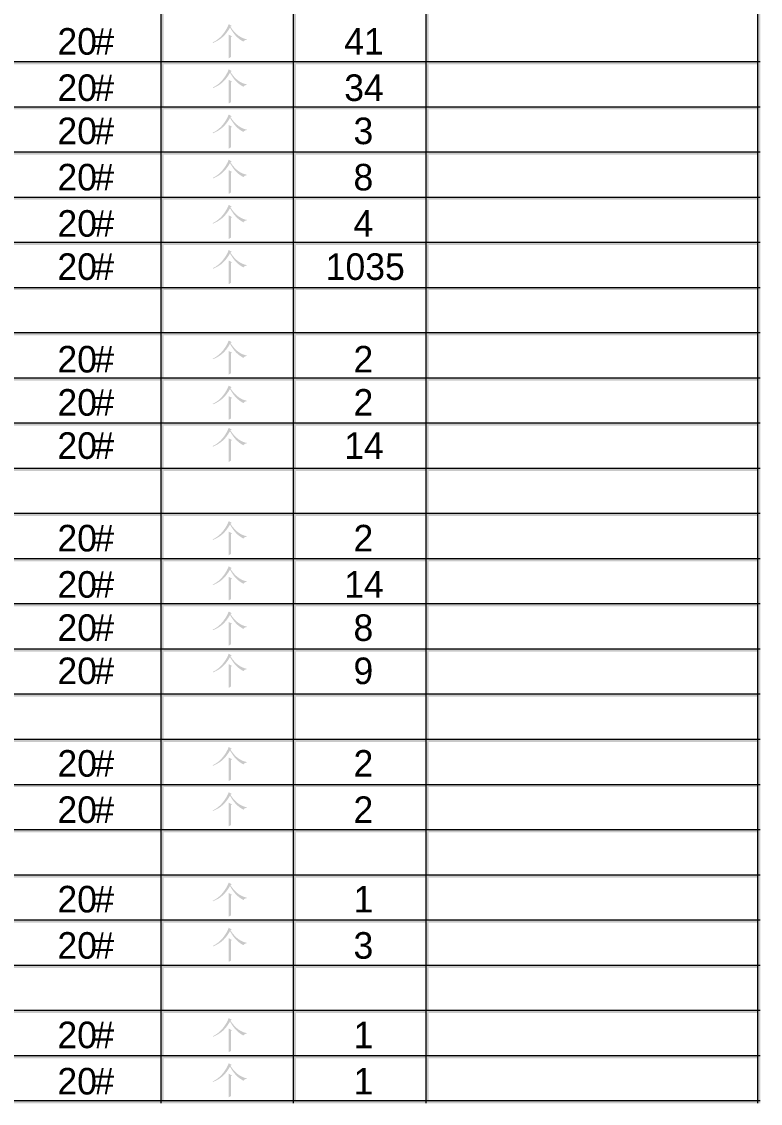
# Model space of a CAD drawing. Header units: millimetres. Extents: x 0 to 169, y 13 to 258.
# Drawn here: x 84.5 to 169, y 12.7 to 136.4 of the extents above; entities that cross this region are included whole.
import ezdxf

# ---------------------------------------------------------------- set-up
doc = ezdxf.new("R2010")
doc.units = ezdxf.units.MM

msp = doc.modelspace()

# ---------------------------------------------------------------- hatches: boundary and pattern name
h = msp.add_hatch(color=0)
h.dxf.hatch_style = 2
h.paths.add_polyline_path([(168.656, 12.706615), (168.994653, 12.706615), (168.994653, 258.105892), (168.656, 258.105892)])
h = msp.add_hatch(color=0)
h.dxf.hatch_style = 2
h.paths.add_polyline_path([(100.397028, 12.706615), (100.735691, 12.706615), (100.735691, 214.153309), (100.397028, 214.153309)])
h = msp.add_hatch(color=0)
h.dxf.hatch_style = 2
h.paths.add_polyline_path([(115.552361, 12.706615), (115.891024, 12.706615), (115.891024, 214.153309), (115.552361, 214.153309)])
h = msp.add_hatch(color=0)
h.dxf.hatch_style = 2
h.paths.add_polyline_path([(130.718278, 12.706615), (131.056941, 12.706615), (131.056941, 214.153309), (130.718278, 214.153309)])
h = msp.add_hatch(color=0)
h.dxf.hatch_style = 2
h.paths.add_polyline_path([(168.656, 12.706615), (168.994653, 12.706615), (168.994653, 214.153309), (168.656, 214.153309)])
h = msp.add_hatch(color=0)
h.paths.add_polyline_path([(108.164533, 132.182306), (108.171768, 132.48823), (108.176935, 132.744545), (108.180036, 132.951251), (108.181069, 133.108347), (108.181069, 134.199753), (108.176935, 134.526349), (108.164533, 134.910821), (108.561408, 134.695847), (108.429116, 134.596628), (108.429116, 132.942983), (108.445653, 132.34767)])
h.paths.add_polyline_path([(108.528335, 135.903009), (108.379507, 135.80379), (108.604902, 135.485549), (108.834949, 135.209166), (109.070162, 134.975158), (109.311061, 134.784042), (109.55282, 134.632027), (109.789929, 134.514635), (110.02187, 134.43135), (110.248127, 134.381655), (110.248127, 134.315509), (110.125137, 134.295872), (110.02075, 134.253497), (109.934968, 134.188385), (109.867788, 134.100535), (109.629043, 134.239028), (109.408901, 134.389923), (109.207363, 134.55322), (109.024429, 134.72892), (108.850796, 134.926324), (108.677163, 135.154734), (108.50353, 135.41415), (108.329898, 135.704571), (108.136628, 135.390378), (107.937157, 135.109259), (107.731484, 134.861212), (107.519611, 134.646238), (107.287067, 134.454002), (107.019383, 134.274168), (106.716559, 134.106736), (106.378595, 133.951707), (106.362059, 134.017852), (106.702176, 134.208022), (107.011804, 134.431264), (107.29146, 134.687579), (107.54166, 134.976967), (107.758615, 135.27669), (107.937846, 135.564011), (108.078836, 135.83893), (108.181069, 136.101446)])
h = msp.add_hatch(color=0)
h.dxf.hatch_style = 2
h.paths.add_polyline_path([(0.338667, 131.511587), (168.994667, 131.511587), (168.994667, 131.85025), (0.338667, 131.85025)])
h = msp.add_hatch(color=0)
h.paths.add_polyline_path([(108.164533, 127.017639), (108.171768, 127.323563), (108.176935, 127.579878), (108.180036, 127.786584), (108.181069, 127.943681), (108.181069, 129.035087), (108.176935, 129.361682), (108.164533, 129.746155), (108.561408, 129.531181), (108.429116, 129.431962), (108.429116, 127.778316), (108.445653, 127.183003)])
h.paths.add_polyline_path([(108.528335, 130.738342), (108.379507, 130.639123), (108.604902, 130.320883), (108.834949, 130.0445), (109.070162, 129.810492), (109.311061, 129.619375), (109.55282, 129.46736), (109.789929, 129.349969), (110.02187, 129.266683), (110.248127, 129.216988), (110.248127, 129.150842), (110.125137, 129.131205), (110.02075, 129.08883), (109.934968, 129.023718), (109.867788, 128.935868), (109.629043, 129.074361), (109.408901, 129.225256), (109.207363, 129.388554), (109.024429, 129.564253), (108.850796, 129.761657), (108.677163, 129.990067), (108.50353, 130.249483), (108.329898, 130.539905), (108.136628, 130.225712), (107.937157, 129.944592), (107.731484, 129.696545), (107.519611, 129.481571), (107.287067, 129.289335), (107.019383, 129.109501), (106.716559, 128.942069), (106.378595, 128.78704), (106.362059, 128.853186), (106.702176, 129.043355), (107.011804, 129.266597), (107.29146, 129.522912), (107.54166, 129.8123), (107.758615, 130.112024), (107.937846, 130.399345), (108.078836, 130.674263), (108.181069, 130.93678)])
h = msp.add_hatch(color=0)
h.dxf.hatch_style = 2
h.paths.add_polyline_path([(0.338667, 126.34692), (168.994667, 126.34692), (168.994667, 126.685583), (0.338667, 126.685583)])
h = msp.add_hatch(color=0)
h.paths.add_polyline_path([(108.164533, 121.852972), (108.171768, 122.158897), (108.176935, 122.415212), (108.180036, 122.621918), (108.181069, 122.779014), (108.181069, 123.87042), (108.176935, 124.197015), (108.164533, 124.581488), (108.561408, 124.366514), (108.429116, 124.267295), (108.429116, 122.613649), (108.445653, 122.018337)])
h.paths.add_polyline_path([(108.528335, 125.573675), (108.379507, 125.474457), (108.604902, 125.156216), (108.834949, 124.879833), (109.070162, 124.645825), (109.311061, 124.454708), (109.55282, 124.302693), (109.789929, 124.185302), (110.02187, 124.102017), (110.248127, 124.052321), (110.248127, 123.986175), (110.125137, 123.966538), (110.02075, 123.924164), (109.934968, 123.859051), (109.867788, 123.771201), (109.629043, 123.909694), (109.408901, 124.060589), (109.207363, 124.223887), (109.024429, 124.399587), (108.850796, 124.596991), (108.677163, 124.825401), (108.50353, 125.084816), (108.329898, 125.375238), (108.136628, 125.061045), (107.937157, 124.779925), (107.731484, 124.531878), (107.519611, 124.316905), (107.287067, 124.124668), (107.019383, 123.944834), (106.716559, 123.777403), (106.378595, 123.622373), (106.362059, 123.688519), (106.702176, 123.878688), (107.011804, 124.101931), (107.29146, 124.358246), (107.54166, 124.647634), (107.758615, 124.947357), (107.937846, 125.234678), (108.078836, 125.509597), (108.181069, 125.772113)])
h = msp.add_hatch(color=0)
h.dxf.hatch_style = 2
h.paths.add_polyline_path([(0.338667, 121.182253), (168.994667, 121.182253), (168.994667, 121.520917), (0.338667, 121.520917)])
h = msp.add_hatch(color=0)
h.paths.add_polyline_path([(108.164533, 116.688306), (108.171768, 116.99423), (108.176935, 117.250545), (108.180036, 117.457251), (108.181069, 117.614347), (108.181069, 118.705753), (108.176935, 119.032349), (108.164533, 119.416821), (108.561408, 119.201847), (108.429116, 119.102628), (108.429116, 117.448983), (108.445653, 116.85367)])
h.paths.add_polyline_path([(108.528335, 120.409009), (108.379507, 120.30979), (108.604902, 119.991549), (108.834949, 119.715166), (109.070162, 119.481158), (109.311061, 119.290042), (109.55282, 119.138027), (109.789929, 119.020635), (110.02187, 118.93735), (110.248127, 118.887655), (110.248127, 118.821509), (110.125137, 118.801872), (110.02075, 118.759497), (109.934968, 118.694385), (109.867788, 118.606535), (109.629043, 118.745028), (109.408901, 118.895923), (109.207363, 119.05922), (109.024429, 119.23492), (108.850796, 119.432324), (108.677163, 119.660734), (108.50353, 119.92015), (108.329898, 120.210571), (108.136628, 119.896378), (107.937157, 119.615259), (107.731484, 119.367212), (107.519611, 119.152238), (107.287067, 118.960002), (107.019383, 118.780168), (106.716559, 118.612736), (106.378595, 118.457707), (106.362059, 118.523852), (106.702176, 118.714022), (107.011804, 118.937264), (107.29146, 119.193579), (107.54166, 119.482967), (107.758615, 119.78269), (107.937846, 120.070011), (108.078836, 120.34493), (108.181069, 120.607446)])
h = msp.add_hatch(color=0)
h.dxf.hatch_style = 2
h.paths.add_polyline_path([(0.338667, 116.017587), (168.994667, 116.017587), (168.994667, 116.35625), (0.338667, 116.35625)])
h = msp.add_hatch(color=0)
h.paths.add_polyline_path([(108.164533, 111.523639), (108.171768, 111.829563), (108.176935, 112.085878), (108.180036, 112.292584), (108.181069, 112.449681), (108.181069, 113.541087), (108.176935, 113.867682), (108.164533, 114.252155), (108.561408, 114.037181), (108.429116, 113.937962), (108.429116, 112.284316), (108.445653, 111.689003)])
h.paths.add_polyline_path([(108.528335, 115.244342), (108.379507, 115.145123), (108.604902, 114.826883), (108.834949, 114.5505), (109.070162, 114.316492), (109.311061, 114.125375), (109.55282, 113.97336), (109.789929, 113.855969), (110.02187, 113.772683), (110.248127, 113.722988), (110.248127, 113.656842), (110.125137, 113.637205), (110.02075, 113.59483), (109.934968, 113.529718), (109.867788, 113.441868), (109.629043, 113.580361), (109.408901, 113.731256), (109.207363, 113.894554), (109.024429, 114.070253), (108.850796, 114.267657), (108.677163, 114.496067), (108.50353, 114.755483), (108.329898, 115.045905), (108.136628, 114.731712), (107.937157, 114.450592), (107.731484, 114.202545), (107.519611, 113.987571), (107.287067, 113.795335), (107.019383, 113.615501), (106.716559, 113.448069), (106.378595, 113.29304), (106.362059, 113.359186), (106.702176, 113.549355), (107.011804, 113.772597), (107.29146, 114.028912), (107.54166, 114.3183), (107.758615, 114.618024), (107.937846, 114.905345), (108.078836, 115.180263), (108.181069, 115.44278)])
h = msp.add_hatch(color=0)
h.dxf.hatch_style = 2
h.paths.add_polyline_path([(0.338667, 110.85292), (168.994667, 110.85292), (168.994667, 111.191583), (0.338667, 111.191583)])
h = msp.add_hatch(color=0)
h.paths.add_polyline_path([(108.164533, 106.358972), (108.171768, 106.664897), (108.176935, 106.921212), (108.180036, 107.127918), (108.181069, 107.285014), (108.181069, 108.37642), (108.176935, 108.703015), (108.164533, 109.087488), (108.561408, 108.872514), (108.429116, 108.773295), (108.429116, 107.119649), (108.445653, 106.524337)])
h.paths.add_polyline_path([(108.528335, 110.079675), (108.379507, 109.980457), (108.604902, 109.662216), (108.834949, 109.385833), (109.070162, 109.151825), (109.311061, 108.960708), (109.55282, 108.808693), (109.789929, 108.691302), (110.02187, 108.608017), (110.248127, 108.558321), (110.248127, 108.492175), (110.125137, 108.472538), (110.02075, 108.430164), (109.934968, 108.365051), (109.867788, 108.277201), (109.629043, 108.415694), (109.408901, 108.566589), (109.207363, 108.729887), (109.024429, 108.905587), (108.850796, 109.102991), (108.677163, 109.331401), (108.50353, 109.590816), (108.329898, 109.881238), (108.136628, 109.567045), (107.937157, 109.285925), (107.731484, 109.037878), (107.519611, 108.822905), (107.287067, 108.630668), (107.019383, 108.450834), (106.716559, 108.283403), (106.378595, 108.128373), (106.362059, 108.194519), (106.702176, 108.384688), (107.011804, 108.607931), (107.29146, 108.864246), (107.54166, 109.153634), (107.758615, 109.453357), (107.937846, 109.740678), (108.078836, 110.015597), (108.181069, 110.278113)])
h = msp.add_hatch(color=0)
h.dxf.hatch_style = 2
h.paths.add_polyline_path([(0.338667, 105.688253), (168.994667, 105.688253), (168.994667, 106.026917), (0.338667, 106.026917)])
h = msp.add_hatch(color=0)
h.dxf.hatch_style = 2
h.paths.add_polyline_path([(0.338667, 100.513003), (168.994667, 100.513003), (168.994667, 100.851677), (0.338667, 100.851677)])
h = msp.add_hatch(color=0)
h.paths.add_polyline_path([(108.164533, 96.019056), (108.171768, 96.32498), (108.176935, 96.581295), (108.180036, 96.788001), (108.181069, 96.945097), (108.181069, 98.036503), (108.176935, 98.363099), (108.164533, 98.747571), (108.561408, 98.532597), (108.429116, 98.433378), (108.429116, 96.779733), (108.445653, 96.18442)])
h.paths.add_polyline_path([(108.528335, 99.739759), (108.379507, 99.64054), (108.604902, 99.322299), (108.834949, 99.045916), (109.070162, 98.811908), (109.311061, 98.620792), (109.55282, 98.468777), (109.789929, 98.351385), (110.02187, 98.2681), (110.248127, 98.218405), (110.248127, 98.152259), (110.125137, 98.132622), (110.02075, 98.090247), (109.934968, 98.025135), (109.867788, 97.937285), (109.629043, 98.075778), (109.408901, 98.226673), (109.207363, 98.38997), (109.024429, 98.56567), (108.850796, 98.763074), (108.677163, 98.991484), (108.50353, 99.2509), (108.329898, 99.541321), (108.136628, 99.227128), (107.937157, 98.946009), (107.731484, 98.697962), (107.519611, 98.482988), (107.287067, 98.290752), (107.019383, 98.110918), (106.716559, 97.943486), (106.378595, 97.788457), (106.362059, 97.854602), (106.702176, 98.044772), (107.011804, 98.268014), (107.29146, 98.524329), (107.54166, 98.813717), (107.758615, 99.11344), (107.937846, 99.400761), (108.078836, 99.67568), (108.181069, 99.938196)])
h = msp.add_hatch(color=0)
h.dxf.hatch_style = 2
h.paths.add_polyline_path([(0.338667, 95.348337), (168.994667, 95.348337), (168.994667, 95.687011), (0.338667, 95.687011)])
h = msp.add_hatch(color=0)
h.paths.add_polyline_path([(108.164533, 90.854389), (108.171768, 91.160313), (108.176935, 91.416628), (108.180036, 91.623334), (108.181069, 91.780431), (108.181069, 92.871837), (108.176935, 93.198432), (108.164533, 93.582905), (108.561408, 93.367931), (108.429116, 93.268712), (108.429116, 91.615066), (108.445653, 91.019753)])
h.paths.add_polyline_path([(108.528335, 94.575092), (108.379507, 94.475873), (108.604902, 94.157633), (108.834949, 93.88125), (109.070162, 93.647242), (109.311061, 93.456125), (109.55282, 93.30411), (109.789929, 93.186719), (110.02187, 93.103433), (110.248127, 93.053738), (110.248127, 92.987592), (110.125137, 92.967955), (110.02075, 92.92558), (109.934968, 92.860468), (109.867788, 92.772618), (109.629043, 92.911111), (109.408901, 93.062006), (109.207363, 93.225304), (109.024429, 93.401003), (108.850796, 93.598407), (108.677163, 93.826817), (108.50353, 94.086233), (108.329898, 94.376655), (108.136628, 94.062462), (107.937157, 93.781342), (107.731484, 93.533295), (107.519611, 93.318321), (107.287067, 93.126085), (107.019383, 92.946251), (106.716559, 92.778819), (106.378595, 92.62379), (106.362059, 92.689936), (106.702176, 92.880105), (107.011804, 93.103347), (107.29146, 93.359662), (107.54166, 93.64905), (107.758615, 93.948774), (107.937846, 94.236095), (108.078836, 94.511013), (108.181069, 94.77353)])
h = msp.add_hatch(color=0)
h.dxf.hatch_style = 2
h.paths.add_polyline_path([(0.338667, 90.18367), (168.994667, 90.18367), (168.994667, 90.522344), (0.338667, 90.522344)])
h = msp.add_hatch(color=0)
h.paths.add_polyline_path([(108.164533, 86.028389), (108.171768, 86.334313), (108.176935, 86.590628), (108.180036, 86.797334), (108.181069, 86.954431), (108.181069, 88.045837), (108.176935, 88.372432), (108.164533, 88.756905), (108.561408, 88.541931), (108.429116, 88.442712), (108.429116, 86.789066), (108.445653, 86.193753)])
h.paths.add_polyline_path([(108.528335, 89.749092), (108.379507, 89.649873), (108.604902, 89.331633), (108.834949, 89.05525), (109.070162, 88.821242), (109.311061, 88.630125), (109.55282, 88.47811), (109.789929, 88.360719), (110.02187, 88.277433), (110.248127, 88.227738), (110.248127, 88.161592), (110.125137, 88.141955), (110.02075, 88.09958), (109.934968, 88.034468), (109.867788, 87.946618), (109.629043, 88.085111), (109.408901, 88.236006), (109.207363, 88.399304), (109.024429, 88.575003), (108.850796, 88.772407), (108.677163, 89.000817), (108.50353, 89.260233), (108.329898, 89.550655), (108.136628, 89.236462), (107.937157, 88.955342), (107.731484, 88.707295), (107.519611, 88.492321), (107.287067, 88.300085), (107.019383, 88.120251), (106.716559, 87.952819), (106.378595, 87.79779), (106.362059, 87.863936), (106.702176, 88.054105), (107.011804, 88.277347), (107.29146, 88.533662), (107.54166, 88.82305), (107.758615, 89.122774), (107.937846, 89.410095), (108.078836, 89.685013), (108.181069, 89.94753)])
h = msp.add_hatch(color=0)
h.dxf.hatch_style = 2
h.paths.add_polyline_path([(0.338667, 85.019003), (168.994667, 85.019003), (168.994667, 85.357656), (0.338667, 85.357656)])
h = msp.add_hatch(color=0)
h.dxf.hatch_style = 2
h.paths.add_polyline_path([(0.338667, 79.854337), (168.994667, 79.854337), (168.994667, 80.193011), (0.338667, 80.193011)])
h = msp.add_hatch(color=0)
h.paths.add_polyline_path([(108.164533, 75.360389), (108.171768, 75.666313), (108.176935, 75.922628), (108.180036, 76.129334), (108.181069, 76.286431), (108.181069, 77.377837), (108.176935, 77.704432), (108.164533, 78.088905), (108.561408, 77.873931), (108.429116, 77.774712), (108.429116, 76.121066), (108.445653, 75.525753)])
h.paths.add_polyline_path([(108.528335, 79.081092), (108.379507, 78.981873), (108.604902, 78.663633), (108.834949, 78.38725), (109.070162, 78.153242), (109.311061, 77.962125), (109.55282, 77.81011), (109.789929, 77.692719), (110.02187, 77.609433), (110.248127, 77.559738), (110.248127, 77.493592), (110.125137, 77.473955), (110.02075, 77.43158), (109.934968, 77.366468), (109.867788, 77.278618), (109.629043, 77.417111), (109.408901, 77.568006), (109.207363, 77.731304), (109.024429, 77.907003), (108.850796, 78.104407), (108.677163, 78.332817), (108.50353, 78.592233), (108.329898, 78.882655), (108.136628, 78.568462), (107.937157, 78.287342), (107.731484, 78.039295), (107.519611, 77.824321), (107.287067, 77.632085), (107.019383, 77.452251), (106.716559, 77.284819), (106.378595, 77.12979), (106.362059, 77.195936), (106.702176, 77.386105), (107.011804, 77.609347), (107.29146, 77.865662), (107.54166, 78.15505), (107.758615, 78.454774), (107.937846, 78.742095), (108.078836, 79.017013), (108.181069, 79.27953)])
h = msp.add_hatch(color=0)
h.dxf.hatch_style = 2
h.paths.add_polyline_path([(0.338667, 74.68967), (168.994667, 74.68967), (168.994667, 75.028344), (0.338667, 75.028344)])
h = msp.add_hatch(color=0)
h.paths.add_polyline_path([(108.164533, 70.195722), (108.171768, 70.501647), (108.176935, 70.757962), (108.180036, 70.964668), (108.181069, 71.121764), (108.181069, 72.21317), (108.176935, 72.539765), (108.164533, 72.924238), (108.561408, 72.709264), (108.429116, 72.610045), (108.429116, 70.956399), (108.445653, 70.361087)])
h.paths.add_polyline_path([(108.528335, 73.916425), (108.379507, 73.817207), (108.604902, 73.498966), (108.834949, 73.222583), (109.070162, 72.988575), (109.311061, 72.797458), (109.55282, 72.645443), (109.789929, 72.528052), (110.02187, 72.444767), (110.248127, 72.395071), (110.248127, 72.328925), (110.125137, 72.309288), (110.02075, 72.266914), (109.934968, 72.201801), (109.867788, 72.113951), (109.629043, 72.252444), (109.408901, 72.403339), (109.207363, 72.566637), (109.024429, 72.742337), (108.850796, 72.939741), (108.677163, 73.168151), (108.50353, 73.427566), (108.329898, 73.717988), (108.136628, 73.403795), (107.937157, 73.122675), (107.731484, 72.874628), (107.519611, 72.659655), (107.287067, 72.467418), (107.019383, 72.287584), (106.716559, 72.120153), (106.378595, 71.965123), (106.362059, 72.031269), (106.702176, 72.221438), (107.011804, 72.444681), (107.29146, 72.700996), (107.54166, 72.990384), (107.758615, 73.290107), (107.937846, 73.577428), (108.078836, 73.852347), (108.181069, 74.114863)])
h = msp.add_hatch(color=0)
h.dxf.hatch_style = 2
h.paths.add_polyline_path([(0.338667, 69.525003), (168.994667, 69.525003), (168.994667, 69.863677), (0.338667, 69.863677)])
h = msp.add_hatch(color=0)
h.paths.add_polyline_path([(108.164533, 65.031056), (108.171768, 65.33698), (108.176935, 65.593295), (108.180036, 65.800001), (108.181069, 65.957097), (108.181069, 67.048503), (108.176935, 67.375099), (108.164533, 67.759571), (108.561408, 67.544597), (108.429116, 67.445378), (108.429116, 65.791733), (108.445653, 65.19642)])
h.paths.add_polyline_path([(108.528335, 68.751759), (108.379507, 68.65254), (108.604902, 68.334299), (108.834949, 68.057916), (109.070162, 67.823908), (109.311061, 67.632792), (109.55282, 67.480777), (109.789929, 67.363385), (110.02187, 67.2801), (110.248127, 67.230405), (110.248127, 67.164259), (110.125137, 67.144622), (110.02075, 67.102247), (109.934968, 67.037135), (109.867788, 66.949285), (109.629043, 67.087778), (109.408901, 67.238673), (109.207363, 67.40197), (109.024429, 67.57767), (108.850796, 67.775074), (108.677163, 68.003484), (108.50353, 68.2629), (108.329898, 68.553321), (108.136628, 68.239128), (107.937157, 67.958009), (107.731484, 67.709962), (107.519611, 67.494988), (107.287067, 67.302752), (107.019383, 67.122918), (106.716559, 66.955486), (106.378595, 66.800457), (106.362059, 66.866602), (106.702176, 67.056772), (107.011804, 67.280014), (107.29146, 67.536329), (107.54166, 67.825717), (107.758615, 68.12544), (107.937846, 68.412761), (108.078836, 68.68768), (108.181069, 68.950196)])
h = msp.add_hatch(color=0)
h.dxf.hatch_style = 2
h.paths.add_polyline_path([(0.338667, 64.360337), (168.994667, 64.360337), (168.994667, 64.698989), (0.338667, 64.698989)])
h = msp.add_hatch(color=0)
h.paths.add_polyline_path([(108.164533, 60.205056), (108.171768, 60.51098), (108.176935, 60.767295), (108.180036, 60.974001), (108.181069, 61.131097), (108.181069, 62.222503), (108.176935, 62.549099), (108.164533, 62.933571), (108.561408, 62.718597), (108.429116, 62.619378), (108.429116, 60.965733), (108.445653, 60.37042)])
h.paths.add_polyline_path([(108.528335, 63.925759), (108.379507, 63.82654), (108.604902, 63.508299), (108.834949, 63.231916), (109.070162, 62.997908), (109.311061, 62.806792), (109.55282, 62.654777), (109.789929, 62.537385), (110.02187, 62.4541), (110.248127, 62.404405), (110.248127, 62.338259), (110.125137, 62.318622), (110.02075, 62.276247), (109.934968, 62.211135), (109.867788, 62.123285), (109.629043, 62.261778), (109.408901, 62.412673), (109.207363, 62.57597), (109.024429, 62.75167), (108.850796, 62.949074), (108.677163, 63.177484), (108.50353, 63.4369), (108.329898, 63.727321), (108.136628, 63.413128), (107.937157, 63.132009), (107.731484, 62.883962), (107.519611, 62.668988), (107.287067, 62.476752), (107.019383, 62.296918), (106.716559, 62.129486), (106.378595, 61.974457), (106.362059, 62.040602), (106.702176, 62.230772), (107.011804, 62.454014), (107.29146, 62.710329), (107.54166, 62.999717), (107.758615, 63.29944), (107.937846, 63.586761), (108.078836, 63.86168), (108.181069, 64.124196)])
h = msp.add_hatch(color=0)
h.dxf.hatch_style = 2
h.paths.add_polyline_path([(0.338667, 59.19567), (168.994667, 59.19567), (168.994667, 59.534344), (0.338667, 59.534344)])
h = msp.add_hatch(color=0)
h.dxf.hatch_style = 2
h.paths.add_polyline_path([(0.338667, 54.031003), (168.994667, 54.031003), (168.994667, 54.369677), (0.338667, 54.369677)])
h = msp.add_hatch(color=0)
h.paths.add_polyline_path([(108.164533, 49.537056), (108.171768, 49.84298), (108.176935, 50.099295), (108.180036, 50.306001), (108.181069, 50.463097), (108.181069, 51.554503), (108.176935, 51.881099), (108.164533, 52.265571), (108.561408, 52.050597), (108.429116, 51.951378), (108.429116, 50.297733), (108.445653, 49.70242)])
h.paths.add_polyline_path([(108.528335, 53.257759), (108.379507, 53.15854), (108.604902, 52.840299), (108.834949, 52.563916), (109.070162, 52.329908), (109.311061, 52.138792), (109.55282, 51.986777), (109.789929, 51.869385), (110.02187, 51.7861), (110.248127, 51.736405), (110.248127, 51.670259), (110.125137, 51.650622), (110.02075, 51.608247), (109.934968, 51.543135), (109.867788, 51.455285), (109.629043, 51.593778), (109.408901, 51.744673), (109.207363, 51.90797), (109.024429, 52.08367), (108.850796, 52.281074), (108.677163, 52.509484), (108.50353, 52.7689), (108.329898, 53.059321), (108.136628, 52.745128), (107.937157, 52.464009), (107.731484, 52.215962), (107.519611, 52.000988), (107.287067, 51.808752), (107.019383, 51.628918), (106.716559, 51.461486), (106.378595, 51.306457), (106.362059, 51.372602), (106.702176, 51.562772), (107.011804, 51.786014), (107.29146, 52.042329), (107.54166, 52.331717), (107.758615, 52.63144), (107.937846, 52.918761), (108.078836, 53.19368), (108.181069, 53.456196)])
h = msp.add_hatch(color=0)
h.dxf.hatch_style = 2
h.paths.add_polyline_path([(0.338667, 48.866337), (168.994667, 48.866337), (168.994667, 49.205011), (0.338667, 49.205011)])
h = msp.add_hatch(color=0)
h.paths.add_polyline_path([(108.164533, 44.365333), (108.171768, 44.671258), (108.176935, 44.927573), (108.180036, 45.134279), (108.181069, 45.291375), (108.181069, 46.382781), (108.176935, 46.709376), (108.164533, 47.093849), (108.561408, 46.878875), (108.429116, 46.779656), (108.429116, 45.12601), (108.445653, 44.530698)])
h.paths.add_polyline_path([(108.528335, 48.086036), (108.379507, 47.986818), (108.604902, 47.668577), (108.834949, 47.392194), (109.070162, 47.158186), (109.311061, 46.967069), (109.55282, 46.815055), (109.789929, 46.697663), (110.02187, 46.614378), (110.248127, 46.564682), (110.248127, 46.498536), (110.125137, 46.478899), (110.02075, 46.436525), (109.934968, 46.371412), (109.867788, 46.283563), (109.629043, 46.422055), (109.408901, 46.572951), (109.207363, 46.736248), (109.024429, 46.911948), (108.850796, 47.109352), (108.677163, 47.337762), (108.50353, 47.597177), (108.329898, 47.887599), (108.136628, 47.573406), (107.937157, 47.292286), (107.731484, 47.04424), (107.519611, 46.829266), (107.287067, 46.637029), (107.019383, 46.457195), (106.716559, 46.289764), (106.378595, 46.134734), (106.362059, 46.20088), (106.702176, 46.391049), (107.011804, 46.614292), (107.29146, 46.870607), (107.54166, 47.159995), (107.758615, 47.459718), (107.937846, 47.747039), (108.078836, 48.021958), (108.181069, 48.284474)])
h = msp.add_hatch(color=0)
h.dxf.hatch_style = 2
h.paths.add_polyline_path([(0.338667, 43.694615), (168.994667, 43.694615), (168.994667, 44.033288), (0.338667, 44.033288)])
h = msp.add_hatch(color=0)
h.dxf.hatch_style = 2
h.paths.add_polyline_path([(0.338667, 38.529948), (168.994667, 38.529948), (168.994667, 38.8686), (0.338667, 38.8686)])
h = msp.add_hatch(color=0)
h.paths.add_polyline_path([(108.164533, 34.036), (108.171768, 34.341924), (108.176935, 34.59824), (108.180036, 34.804945), (108.181069, 34.962042), (108.181069, 36.053448), (108.176935, 36.380043), (108.164533, 36.764516), (108.561408, 36.549542), (108.429116, 36.450323), (108.429116, 34.796677), (108.445653, 34.201365)])
h.paths.add_polyline_path([(108.528335, 37.756703), (108.379507, 37.657484), (108.604902, 37.339244), (108.834949, 37.062861), (109.070162, 36.828853), (109.311061, 36.637736), (109.55282, 36.485721), (109.789929, 36.36833), (110.02187, 36.285044), (110.248127, 36.235349), (110.248127, 36.169203), (110.125137, 36.149566), (110.02075, 36.107191), (109.934968, 36.042079), (109.867788, 35.954229), (109.629043, 36.092722), (109.408901, 36.243617), (109.207363, 36.406915), (109.024429, 36.582615), (108.850796, 36.780019), (108.677163, 37.008428), (108.50353, 37.267844), (108.329898, 37.558266), (108.136628, 37.244073), (107.937157, 36.962953), (107.731484, 36.714906), (107.519611, 36.499932), (107.287067, 36.307696), (107.019383, 36.127862), (106.716559, 35.96043), (106.378595, 35.805401), (106.362059, 35.871547), (106.702176, 36.061716), (107.011804, 36.284958), (107.29146, 36.541273), (107.54166, 36.830661), (107.758615, 37.130385), (107.937846, 37.417706), (108.078836, 37.692624), (108.181069, 37.955141)])
h = msp.add_hatch(color=0)
h.dxf.hatch_style = 2
h.paths.add_polyline_path([(0.338667, 33.365281), (168.994667, 33.365281), (168.994667, 33.703955), (0.338667, 33.703955)])
h = msp.add_hatch(color=0)
h.paths.add_polyline_path([(108.164533, 28.871333), (108.171768, 29.177258), (108.176935, 29.433573), (108.180036, 29.640279), (108.181069, 29.797375), (108.181069, 30.888781), (108.176935, 31.215376), (108.164533, 31.599849), (108.561408, 31.384875), (108.429116, 31.285656), (108.429116, 29.63201), (108.445653, 29.036698)])
h.paths.add_polyline_path([(108.528335, 32.592036), (108.379507, 32.492818), (108.604902, 32.174577), (108.834949, 31.898194), (109.070162, 31.664186), (109.311061, 31.473069), (109.55282, 31.321055), (109.789929, 31.203663), (110.02187, 31.120378), (110.248127, 31.070682), (110.248127, 31.004536), (110.125137, 30.984899), (110.02075, 30.942525), (109.934968, 30.877412), (109.867788, 30.789562), (109.629043, 30.928055), (109.408901, 31.078951), (109.207363, 31.242248), (109.024429, 31.417948), (108.850796, 31.615352), (108.677163, 31.843762), (108.50353, 32.103177), (108.329898, 32.393599), (108.136628, 32.079406), (107.937157, 31.798286), (107.731484, 31.55024), (107.519611, 31.335266), (107.287067, 31.143029), (107.019383, 30.963195), (106.716559, 30.795764), (106.378595, 30.640734), (106.362059, 30.70688), (106.702176, 30.897049), (107.011804, 31.120292), (107.29146, 31.376607), (107.54166, 31.665995), (107.758615, 31.965718), (107.937846, 32.253039), (108.078836, 32.527958), (108.181069, 32.790474)])
h = msp.add_hatch(color=0)
h.dxf.hatch_style = 2
h.paths.add_polyline_path([(0.338667, 28.200615), (168.994667, 28.200615), (168.994667, 28.539288), (0.338667, 28.539288)])
h = msp.add_hatch(color=0)
h.dxf.hatch_style = 2
h.paths.add_polyline_path([(0.338667, 23.035948), (168.994667, 23.035948), (168.994667, 23.374622), (0.338667, 23.374622)])
h = msp.add_hatch(color=0)
h.paths.add_polyline_path([(108.164533, 18.542), (108.171768, 18.847924), (108.176935, 19.10424), (108.180036, 19.310945), (108.181069, 19.468042), (108.181069, 20.559448), (108.176935, 20.886043), (108.164533, 21.270516), (108.561408, 21.055542), (108.429116, 20.956323), (108.429116, 19.302677), (108.445653, 18.707365)])
h.paths.add_polyline_path([(108.528335, 22.262703), (108.379507, 22.163484), (108.604902, 21.845244), (108.834949, 21.568861), (109.070162, 21.334853), (109.311061, 21.143736), (109.55282, 20.991721), (109.789929, 20.87433), (110.02187, 20.791044), (110.248127, 20.741349), (110.248127, 20.675203), (110.125137, 20.655566), (110.02075, 20.613191), (109.934968, 20.548079), (109.867788, 20.460229), (109.629043, 20.598722), (109.408901, 20.749617), (109.207363, 20.912915), (109.024429, 21.088615), (108.850796, 21.286019), (108.677163, 21.514428), (108.50353, 21.773844), (108.329898, 22.064266), (108.136628, 21.750073), (107.937157, 21.468953), (107.731484, 21.220906), (107.519611, 21.005932), (107.287067, 20.813696), (107.019383, 20.633862), (106.716559, 20.46643), (106.378595, 20.311401), (106.362059, 20.377547), (106.702176, 20.567716), (107.011804, 20.790958), (107.29146, 21.047273), (107.54166, 21.336661), (107.758615, 21.636385), (107.937846, 21.923706), (108.078836, 22.198624), (108.181069, 22.461141)])
h = msp.add_hatch(color=0)
h.dxf.hatch_style = 2
h.paths.add_polyline_path([(0.338667, 17.871281), (168.994667, 17.871281), (168.994667, 18.209934), (0.338667, 18.209934)])
h = msp.add_hatch(color=0)
h.paths.add_polyline_path([(108.164533, 13.377333), (108.171768, 13.683258), (108.176935, 13.939573), (108.180036, 14.146279), (108.181069, 14.303375), (108.181069, 15.394781), (108.176935, 15.721376), (108.164533, 16.105849), (108.561408, 15.890875), (108.429116, 15.791656), (108.429116, 14.13801), (108.445653, 13.542698)])
h.paths.add_polyline_path([(108.528335, 17.098036), (108.379507, 16.998818), (108.604902, 16.680577), (108.834949, 16.404194), (109.070162, 16.170186), (109.311061, 15.979069), (109.55282, 15.827055), (109.789929, 15.709663), (110.02187, 15.626378), (110.248127, 15.576682), (110.248127, 15.510536), (110.125137, 15.490899), (110.02075, 15.448525), (109.934968, 15.383412), (109.867788, 15.295563), (109.629043, 15.434055), (109.408901, 15.584951), (109.207363, 15.748248), (109.024429, 15.923948), (108.850796, 16.121352), (108.677163, 16.349762), (108.50353, 16.609177), (108.329898, 16.899599), (108.136628, 16.585406), (107.937157, 16.304286), (107.731484, 16.05624), (107.519611, 15.841266), (107.287067, 15.649029), (107.019383, 15.469195), (106.716559, 15.301764), (106.378595, 15.146734), (106.362059, 15.21288), (106.702176, 15.403049), (107.011804, 15.626292), (107.29146, 15.882607), (107.54166, 16.171995), (107.758615, 16.471718), (107.937846, 16.759039), (108.078836, 17.033958), (108.181069, 17.296474)])
h = msp.add_hatch(color=0)
h.dxf.hatch_style = 2
h.paths.add_polyline_path([(0, 12.706615), (168.994667, 12.706615), (168.994667, 13.045267), (0, 13.045267)])
h = msp.add_hatch(color=0)
h.dxf.hatch_style = 2
h.paths.add_polyline_path([(0.338667, 12.706615), (168.994667, 12.706615), (168.994667, 13.045267), (0.338667, 13.045267)])

# ---------------------------------------------------------------- linework, layer by layer
at = {"color": 0, "lineweight": 0}
for points in [[(168.677167, 258.084726), (168.677167, 12.727781)], [(100.418194, 214.132142), (100.418194, 12.727781)], [(115.573528, 214.132142), (115.573528, 12.727781)], [(130.739444, 214.132142), (130.739444, 12.727781)], [(0.359833, 131.829087), (168.9735, 131.829087)], [(0.359833, 126.66442), (168.9735, 126.66442)], [(0.359833, 121.499753), (168.9735, 121.499753)], [(0.359833, 116.335087), (168.9735, 116.335087)], [(0.359833, 111.17042), (168.9735, 111.17042)], [(0.359833, 106.005753), (168.9735, 106.005753)], [(0.359833, 100.830503), (168.9735, 100.830503)], [(0.359833, 95.665837), (168.9735, 95.665837)], [(0.359833, 90.50117), (168.9735, 90.50117)], [(0.359833, 85.336503), (168.9735, 85.336503)], [(0.359833, 80.171837), (168.9735, 80.171837)], [(0.359833, 75.00717), (168.9735, 75.00717)], [(0.359833, 69.842503), (168.9735, 69.842503)], [(0.359833, 64.677837), (168.9735, 64.677837)], [(0.359833, 59.51317), (168.9735, 59.51317)], [(0.359833, 54.348503), (168.9735, 54.348503)], [(0.359833, 49.183837), (168.9735, 49.183837)], [(0.359833, 44.012115), (168.9735, 44.012115)], [(0.359833, 38.847448), (168.9735, 38.847448)], [(0.359833, 33.682781), (168.9735, 33.682781)], [(0.359833, 28.518115), (168.9735, 28.518115)], [(0.359833, 23.353448), (168.9735, 23.353448)], [(0.359833, 18.188781), (168.9735, 18.188781)], [(0.021167, 13.024115), (168.9735, 13.024115)], [(0.359833, 13.024115), (168.9735, 13.024115)]]:
    msp.add_lwpolyline(points, dxfattribs=at)

# ---------------------------------------------------------------- texts
at = {"color": 0, "char_height": 3.039533, "attachment_point": 1}
for s, insert in [('{\\fËÎÌå|b0|i0|c0;20}', (88.589556, 135.648259)), ('{\\fËÎÌå|b0|i0|c0;#}', (92.822889, 135.648259)), ('{\\fËÎÌå|b0|i0|c0;41}', (121.397889, 135.648259)), ('{\\fËÎÌå|b0|i0|c0;20}', (88.589556, 130.356592)), ('{\\fËÎÌå|b0|i0|c0;#}', (92.822889, 130.356592)), ('{\\fËÎÌå|b0|i0|c0;34}', (121.397889, 130.356592)), ('{\\fËÎÌå|b0|i0|c0;20}', (88.589556, 125.417703)), ('{\\fËÎÌå|b0|i0|c0;#}', (92.822889, 125.417703)), ('{\\fËÎÌå|b0|i0|c0;3}', (122.456222, 125.417703)), ('{\\fËÎÌå|b0|i0|c0;20}', (88.589556, 120.126037)), ('{\\fËÎÌå|b0|i0|c0;#}', (92.822889, 120.126037)), ('{\\fËÎÌå|b0|i0|c0;8}', (122.456222, 120.126037)), ('{\\fËÎÌå|b0|i0|c0;20}', (88.589556, 114.83437)), ('{\\fËÎÌå|b0|i0|c0;#}', (92.822889, 114.83437)), ('{\\fËÎÌå|b0|i0|c0;4}', (122.456222, 114.83437)), ('{\\fËÎÌå|b0|i0|c0;20}', (88.589556, 109.895481)), ('{\\fËÎÌå|b0|i0|c0;#}', (92.822889, 109.895481)), ('{\\fËÎÌå|b0|i0|c0;1035}', (119.281222, 109.895481)), ('{\\fËÎÌå|b0|i0|c0;20}', (88.589556, 99.312148)), ('{\\fËÎÌå|b0|i0|c0;#}', (92.822889, 99.312148)), ('{\\fËÎÌå|b0|i0|c0;2}', (122.456222, 99.312148)), ('{\\fËÎÌå|b0|i0|c0;20}', (88.589556, 94.373259)), ('{\\fËÎÌå|b0|i0|c0;#}', (92.822889, 94.373259)), ('{\\fËÎÌå|b0|i0|c0;2}', (122.456222, 94.373259)), ('{\\fËÎÌå|b0|i0|c0;20}', (88.589556, 89.43437)), ('{\\fËÎÌå|b0|i0|c0;#}', (92.822889, 89.43437)), ('{\\fËÎÌå|b0|i0|c0;14}', (121.397889, 89.43437)), ('{\\fËÎÌå|b0|i0|c0;20}', (88.589556, 78.851037)), ('{\\fËÎÌå|b0|i0|c0;#}', (92.822889, 78.851037)), ('{\\fËÎÌå|b0|i0|c0;2}', (122.456222, 78.851037)), ('{\\fËÎÌå|b0|i0|c0;20}', (88.589556, 73.55937)), ('{\\fËÎÌå|b0|i0|c0;#}', (92.822889, 73.55937)), ('{\\fËÎÌå|b0|i0|c0;14}', (121.397889, 73.55937)), ('{\\fËÎÌå|b0|i0|c0;20}', (88.589556, 68.620481)), ('{\\fËÎÌå|b0|i0|c0;#}', (92.822889, 68.620481)), ('{\\fËÎÌå|b0|i0|c0;8}', (122.456222, 68.620481)), ('{\\fËÎÌå|b0|i0|c0;20}', (88.589556, 63.681592)), ('{\\fËÎÌå|b0|i0|c0;#}', (92.822889, 63.681592)), ('{\\fËÎÌå|b0|i0|c0;9}', (122.456222, 63.681592)), ('{\\fËÎÌå|b0|i0|c0;20}', (88.589556, 53.098259)), ('{\\fËÎÌå|b0|i0|c0;#}', (92.822889, 53.098259)), ('{\\fËÎÌå|b0|i0|c0;2}', (122.456222, 53.098259)), ('{\\fËÎÌå|b0|i0|c0;20}', (88.589556, 47.806592)), ('{\\fËÎÌå|b0|i0|c0;#}', (92.822889, 47.806592)), ('{\\fËÎÌå|b0|i0|c0;2}', (122.456222, 47.806592)), ('{\\fËÎÌå|b0|i0|c0;20}', (88.589556, 37.576037)), ('{\\fËÎÌå|b0|i0|c0;#}', (92.822889, 37.576037)), ('{\\fËÎÌå|b0|i0|c0;1}', (122.456222, 37.576037)), ('{\\fËÎÌå|b0|i0|c0;20}', (88.589556, 32.28437)), ('{\\fËÎÌå|b0|i0|c0;#}', (92.822889, 32.28437)), ('{\\fËÎÌå|b0|i0|c0;3}', (122.456222, 32.28437)), ('{\\fËÎÌå|b0|i0|c0;20}', (88.589556, 22.053815)), ('{\\fËÎÌå|b0|i0|c0;#}', (92.822889, 22.053815)), ('{\\fËÎÌå|b0|i0|c0;1}', (122.456222, 22.053815)), ('{\\fËÎÌå|b0|i0|c0;20}', (88.589556, 16.762148)), ('{\\fËÎÌå|b0|i0|c0;#}', (92.822889, 16.762148)), ('{\\fËÎÌå|b0|i0|c0;1}', (122.456222, 16.762148))]:
    msp.add_mtext(s, dxfattribs=dict(at, insert=insert))

doc.saveas('drawing.dxf')
